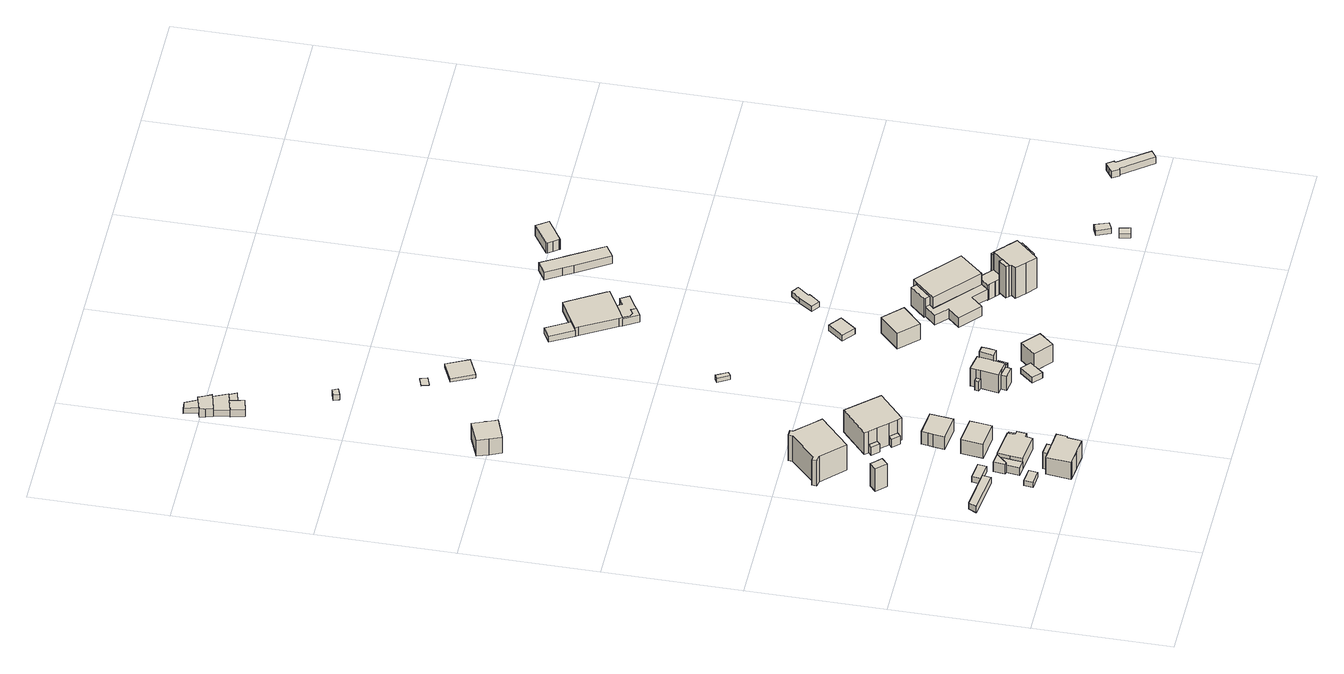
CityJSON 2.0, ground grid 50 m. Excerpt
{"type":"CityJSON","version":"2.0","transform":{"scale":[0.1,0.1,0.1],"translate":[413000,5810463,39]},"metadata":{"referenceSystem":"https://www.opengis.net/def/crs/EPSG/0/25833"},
"CityObjects":{
"building1":{"type":"Building","attributes":{"Gemeindeschluessel":"11000009","BezugspunktDach":"2200","function":"31001_2463","measuredHeight":2.83,"storeysAboveGround":1},"address":[{"country":"Germany","locality":"Berlin","thoroughfareNumber":"8 (1)","thoroughfareName":"Grenzbergeweg"}],"geometry":[{"type":"Solid","lod":"1","boundaries":[[[[0,1,2,3,4]],[[5,6,7,8,9]],[[5,9,4,3]],[[6,5,3,2]],[[7,6,2,1]],[[8,7,1,0]],[[9,8,0,4]]]]}]},
"building2":{"type":"Building","attributes":{"Gemeindeschluessel":"11000009","BezugspunktDach":"2200","function":"31001_2463","measuredHeight":2.18,"storeysAboveGround":1},"address":[{"country":"Germany","locality":"Berlin","thoroughfareNumber":"10 (2)","thoroughfareName":"Grenzbergeweg"}],"geometry":[{"type":"Solid","lod":"1","boundaries":[[[[10,11,12,13]],[[14,15,16,17]],[[14,17,13,12]],[[15,14,12,11]],[[16,15,11,10]],[[17,16,10,13]]]]}]},
"building3":{"type":"Building","attributes":{"Gemeindeschluessel":"11000009","BezugspunktDach":"2200","function":"31001_2000","measuredHeight":10.21,"storeysAboveGround":1},"address":[{"country":"Germany","locality":"Berlin","thoroughfareNumber":"5 (1)","thoroughfareName":"Schönblicker Straße"}],"geometry":[{"type":"Solid","lod":"1","boundaries":[[[[18,19,20,21,22]],[[23,24,25,26,27]],[[23,27,22,21]],[[24,23,21,20]],[[25,24,20,19]],[[26,25,19,18]],[[27,26,18,22]]]]}]},
"building4":{"type":"Building","attributes":{"Gemeindeschluessel":"11000009","BezugspunktDach":"2200","function":"31001_2000","measuredHeight":2.65,"storeysAboveGround":1},"address":[{"country":"Germany","locality":"Berlin","thoroughfareNumber":"6 (1)","thoroughfareName":"Grenzbergeweg"}],"geometry":[{"type":"Solid","lod":"1","boundaries":[[[[1,28,29,30,2]],[[31,32,33,34,35]],[[31,35,2,30]],[[32,31,30,29]],[[33,32,29,28]],[[34,33,28,1]],[[35,34,1,2]]]]}]},
"building5":{"type":"Building","attributes":{"Gemeindeschluessel":"11000009","function":"51009_1610"},"address":[{"country":"Germany","locality":"Berlin"}],"children":["building5-1","building5-2"]},
"building5-1":{"type":"BuildingPart","attributes":{"BezugspunktDach":"2200","measuredHeight":3.35,"storeysAboveGround":0},"parents":["building5"],"geometry":[{"type":"Solid","lod":"1","boundaries":[[[[36,37,38,39]],[[40,41,42,43]],[[40,43,39,38]],[[42,41,37,36]],[[43,42,36,39]],[[40,38,37,41]]]]}]},
"building5-2":{"type":"BuildingPart","attributes":{"BezugspunktDach":"2200","measuredHeight":4.23,"storeysAboveGround":0},"parents":["building5"],"geometry":[{"type":"Solid","lod":"1","boundaries":[[[[44,45,46,47]],[[48,41,40,49]],[[48,49,47,46]],[[41,48,46,45]],[[40,41,45,44],[40,38,37,41]],[[49,40,44,47]],[[38,40,41,37]]]]}]},
"building6":{"type":"Building","attributes":{"Gemeindeschluessel":"11000009","function":"31001_1010"},"address":[{"country":"Germany","locality":"Berlin","thoroughfareNumber":"10","thoroughfareName":"Grenzbergeweg"}],"children":["building6-1","building6-2"]},
"building6-1":{"type":"BuildingPart","attributes":{"BezugspunktDach":"2200","measuredHeight":8.8,"storeysAboveGround":2},"parents":["building6"],"geometry":[{"type":"MultiSurface","lod":"1","boundaries":[[[50,51,52,53,54,55,56,57,58,59,60]],[[61,62,63,64,65,66,67,68,69,70,71]],[[61,71,60,59]],[[62,61,59,58]],[[72,73,58,57]],[[62,74,62,63]],[[75,72,63,64,63,57,56]],[[65,64,56,55]],[[66,65,55,54]],[[67,66,54,53]],[[68,67,53,52]],[[69,68,52,51]],[[70,69,51,50]],[[71,70,50,60]],[[63,62,74,73,72]],[[64,63,72,75]]]}]},
"building6-2":{"type":"BuildingPart","attributes":{"BezugspunktDach":"2200","measuredHeight":7.38,"storeysAboveGround":2},"parents":["building6"],"geometry":[{"type":"MultiSurface","lod":"1","boundaries":[[[75,76,77,73]],[[78,79,64,62]],[[78,62,73,77]],[[79,78,77,76]],[[64,79,76,75]],[[62,63,72,73,80]],[[64,75,72,81,63]]]}]},
"building7":{"type":"Building","attributes":{"Gemeindeschluessel":"11000009","BezugspunktDach":"2200","function":"31001_1010","measuredHeight":5.48,"storeysAboveGround":1},"address":[{"country":"Germany","locality":"Berlin","thoroughfareNumber":"8","thoroughfareName":"Grenzbergeweg"}],"geometry":[{"type":"Solid","lod":"1","boundaries":[[[[82,83,84,85,86,87,88,89,90,91]],[[92,41,93,94,95,96,97,98,99,42]],[[92,42,91,90]],[[41,92,90,89]],[[93,41,89,88]],[[94,93,88,87]],[[95,94,87,86]],[[96,95,86,85]],[[97,96,85,84]],[[98,97,84,83]],[[99,98,83,82]],[[42,99,82,91]]]]}]},
"building8":{"type":"Building","attributes":{"Gemeindeschluessel":"11000009","function":"31001_1010"},"address":[{"country":"Germany","locality":"Berlin","thoroughfareNumber":"34","thoroughfareName":"Erknerstraße"},{"country":"Germany","locality":"Berlin","thoroughfareNumber":"1","thoroughfareName":"Schönblicker Straße"}],"children":["building8-1","building8-2"]},
"building8-1":{"type":"BuildingPart","attributes":{"BezugspunktDach":"2200","measuredHeight":11.48,"storeysAboveGround":2},"parents":["building8"],"geometry":[{"type":"MultiSurface","lod":"1","boundaries":[[[100,101,102,103,104,105,106,107,108,109,110]],[[111,112,113,114,115,116,117,118,119,120,121]],[[111,121,110,109]],[[112,111,109,108]],[[113,112,108,107]],[[114,113,107,106]],[[115,114,106,105]],[[116,115,105,104]],[[117,116,104,103]],[[118,117,122,103,102],[123,124,125,122]],[[119,118,102,101]],[[120,119,101,100]],[[121,120,100,110]],[[125,124,123,122]]]}]},
"building8-2":{"type":"BuildingPart","attributes":{"BezugspunktDach":"2200","measuredHeight":6.03,"storeysAboveGround":2},"parents":["building8"],"geometry":[{"type":"Solid","lod":"1","boundaries":[[[[125,126,127,122]],[[128,129,124,123]],[[128,123,122,127]],[[129,128,127,126]],[[124,129,126,125]],[[124,125,122,123]]]]}]},
"building9":{"type":"Building","attributes":{"Gemeindeschluessel":"11000009","BezugspunktDach":"2200","function":"31001_1010","measuredHeight":7.63,"storeysAboveGround":1},"address":[{"country":"Germany","locality":"Berlin","thoroughfareNumber":"6","thoroughfareName":"Grenzbergeweg"}],"geometry":[{"type":"Solid","lod":"1","boundaries":[[[[130,131,132,133,134]],[[135,136,137,138,139]],[[135,139,134,133]],[[136,135,133,132]],[[137,136,132,131]],[[138,137,131,130]],[[139,138,130,134]]]]}]},
"building10":{"type":"Building","attributes":{"Gemeindeschluessel":"11000009","BezugspunktDach":"2200","function":"51009_1610","measuredHeight":3.62,"storeysAboveGround":0},"address":[{"country":"Germany","locality":"Berlin"}],"geometry":[{"type":"Solid","lod":"1","boundaries":[[[[140,141,142,143]],[[144,145,146,147]],[[144,147,143,142]],[[145,144,142,141]],[[146,145,141,140]],[[147,146,140,143]]]]}]},
"building11":{"type":"Building","attributes":{"Gemeindeschluessel":"11000009","BezugspunktDach":"2200","function":"51009_1610","measuredHeight":3.87,"storeysAboveGround":0},"address":[{"country":"Germany","locality":"Berlin"}],"geometry":[{"type":"Solid","lod":"1","boundaries":[[[[148,149,150,151]],[[152,153,154,155]],[[152,155,151,150]],[[153,152,150,149]],[[154,153,149,148]],[[155,154,148,151]]]]}]},
"building12":{"type":"Building","attributes":{"Gemeindeschluessel":"11000009","BezugspunktDach":"2200","function":"51009_1610","measuredHeight":3.77,"storeysAboveGround":0},"address":[{"country":"Germany","locality":"Berlin"}],"geometry":[{"type":"Solid","lod":"1","boundaries":[[[[156,157,158,159]],[[160,161,162,163]],[[160,163,159,158]],[[161,160,158,157]],[[162,161,157,156]],[[163,162,156,159]]]]}]},
"building13":{"type":"Building","attributes":{"Gemeindeschluessel":"11000009","BezugspunktDach":"2200","function":"31001_1010","measuredHeight":7.72,"storeysAboveGround":2},"address":[{"country":"Germany","locality":"Berlin","thoroughfareNumber":"4","thoroughfareName":"Grenzbergeweg"}],"geometry":[{"type":"Solid","lod":"1","boundaries":[[[[164,165,166,167,168,169,170]],[[171,172,173,174,175,176,177]],[[171,177,170,169]],[[172,171,169,168]],[[173,172,168,167]],[[174,173,167,166]],[[175,174,166,165]],[[176,175,165,164]],[[177,176,164,170]]]]}]},
"building14":{"type":"Building","attributes":{"Gemeindeschluessel":"11000009","BezugspunktDach":"2200","function":"31001_1010","measuredHeight":9.81,"storeysAboveGround":2},"address":[{"country":"Germany","locality":"Berlin","thoroughfareNumber":"36","thoroughfareName":"Erknerstraße"}],"geometry":[{"type":"Solid","lod":"1","boundaries":[[[[178,179,180,181,182,183,184,185]],[[186,187,188,189,190,191,192,193]],[[186,193,185,184]],[[187,186,184,183]],[[188,187,183,182]],[[189,188,182,181]],[[190,189,181,180]],[[191,190,180,179]],[[192,191,179,178]],[[193,192,178,185]]]]}]},
"building15":{"type":"Building","attributes":{"Gemeindeschluessel":"11000009","function":"31001_1010"},"address":[{"country":"Germany","locality":"Berlin","thoroughfareNumber":"23","thoroughfareName":"Erknerstraße"}],"children":["building15-1","building15-2"]},
"building15-1":{"type":"BuildingPart","attributes":{"BezugspunktDach":"2200","measuredHeight":10.18,"storeysAboveGround":2},"parents":["building15"],"geometry":[{"type":"MultiSurface","lod":"1","boundaries":[[[194,195,196,197,198,199,200,201]],[[202,203,204,205,206,207,208,209]],[[202,209,201,200]],[[210,211,212,203,202,200,199]],[[213,210,199,198]],[[214,215,216,213,204,217,218,205,219,205,204,198,197]],[[206,205,197,196]],[[207,206,196,195]],[[208,207,195,194]],[[209,208,194,201]],[[203,212,211,210]],[[204,203,210,213]],[[219,205,218,215,214]],[[218,217,216,215]],[[217,204,213,216]]]}]},
"building15-2":{"type":"BuildingPart","attributes":{"BezugspunktDach":"2200","measuredHeight":4.5,"storeysAboveGround":2},"parents":["building15"],"geometry":[{"type":"MultiSurface","lod":"1","boundaries":[[[216,215,214,220,221,222,223,211]],[[224,225,226,227,205,218,217,212]],[[224,212,211,223]],[[225,224,223,222]],[[226,225,222,221]],[[227,226,221,220]],[[205,227,220,214]],[[218,205,214,215]],[[217,218,215,216]],[[212,203,210,211]],[[204,213,210,203]],[[217,216,213,228,204]]]}]},
"building16":{"type":"Building","attributes":{"Gemeindeschluessel":"11000009","BezugspunktDach":"2200","function":"51009_1610","measuredHeight":4.16,"storeysAboveGround":0},"address":[{"country":"Germany","locality":"Berlin"}],"geometry":[{"type":"Solid","lod":"1","boundaries":[[[[229,230,231,232]],[[233,234,235,236]],[[233,236,232,231]],[[234,233,231,230]],[[235,234,230,229]],[[236,235,229,232]]]]}]},
"building17":{"type":"Building","attributes":{"Gemeindeschluessel":"11000009","function":"31001_1010"},"address":[{"country":"Germany","locality":"Berlin","thoroughfareNumber":"5","thoroughfareName":"Grenzbergeweg"}],"children":["building17-1","building17-2"]},
"building17-1":{"type":"BuildingPart","attributes":{"BezugspunktDach":"2200","measuredHeight":9.85,"storeysAboveGround":2},"parents":["building17"],"geometry":[{"type":"MultiSurface","lod":"1","boundaries":[[[237,238,239,240,241,242,243,244,245,246,247]],[[235,234,248,249,250,251,252,253,254,255,256]],[[235,256,247,246]],[[234,235,246,245]],[[248,234,245,244]],[[249,248,244,243]],[[250,249,243,242]],[[251,250,242,241]],[[252,251,241,240]],[[253,252,240,239]],[[254,253,239,238]],[[257,258,238,237]],[[255,254,259,260]],[[256,255,260,261,262,257,237,247]],[[260,259,258,257]],[[257,262,261,260]]]}]},
"building17-2":{"type":"BuildingPart","attributes":{"BezugspunktDach":"2200","measuredHeight":6.36,"storeysAboveGround":2},"parents":["building17"],"geometry":[{"type":"MultiSurface","lod":"1","boundaries":[[[263,258,262,264]],[[261,259,265,266]],[[261,266,264,262]],[[265,259,258,263]],[[266,265,263,264]],[[267,259,260,257,258]],[[261,262,257,260]]]}]},
"building18":{"type":"Building","attributes":{"Gemeindeschluessel":"11000009","BezugspunktDach":"2200","function":"31001_2000","measuredHeight":6.37,"storeysAboveGround":1},"address":[{"country":"Germany","locality":"Berlin","thoroughfareNumber":"5 (2)","thoroughfareName":"Grenzbergeweg"}],"geometry":[{"type":"Solid","lod":"1","boundaries":[[[[268,269,270,258]],[[271,272,273,259]],[[271,259,258,270]],[[272,271,270,269]],[[273,272,269,268]],[[259,273,268,258]]]]}]},
"building19":{"type":"Building","attributes":{"Gemeindeschluessel":"11000009","BezugspunktDach":"2200","function":"31001_2463","measuredHeight":2.44,"storeysAboveGround":1},"address":[{"country":"Germany","locality":"Berlin","thoroughfareNumber":"40 (1)","thoroughfareName":"Erknerstraße"}],"geometry":[{"type":"Solid","lod":"1","boundaries":[[[[274,275,276,277,278]],[[279,280,281,282,283]],[[279,283,278,277]],[[280,279,277,276]],[[281,280,276,275]],[[282,281,275,274]],[[283,282,274,278]]]]}]},
"building20":{"type":"Building","attributes":{"Gemeindeschluessel":"11000009","BezugspunktDach":"2200","function":"31001_2000","measuredHeight":11.53,"storeysAboveGround":1},"address":[{"country":"Germany","locality":"Berlin","thoroughfareNumber":"5 (1)","thoroughfareName":"Grenzbergeweg"}],"geometry":[{"type":"Solid","lod":"1","boundaries":[[[[284,285,286,287,288]],[[251,289,290,291,252]],[[251,252,288,287]],[[289,251,287,286]],[[290,289,286,285]],[[291,290,285,284]],[[252,291,284,288]]]]}]},
"building21":{"type":"Building","attributes":{"Gemeindeschluessel":"11000009","BezugspunktDach":"2200","function":"31001_1010","measuredHeight":3.54,"storeysAboveGround":1},"address":[{"country":"Germany","locality":"Berlin","thoroughfareNumber":"15 (1)","thoroughfareName":"Erknerstraße"}],"geometry":[{"type":"Solid","lod":"1","boundaries":[[[[292,293,294,295]],[[296,297,298,299]],[[296,299,295,294]],[[297,296,294,293]],[[298,297,293,292]],[[299,298,292,295]]]]}]},
"building22":{"type":"Building","attributes":{"Gemeindeschluessel":"11000009","BezugspunktDach":"2200","function":"31001_1010","measuredHeight":8.88,"storeysAboveGround":2},"address":[{"country":"Germany","locality":"Berlin","thoroughfareNumber":"40","thoroughfareName":"Erknerstraße"}],"geometry":[{"type":"Solid","lod":"1","boundaries":[[[[300,301,302,303]],[[304,305,306,281]],[[304,281,303,302]],[[305,304,302,301]],[[306,305,301,300]],[[281,306,300,303]]]]}]},
"building23":{"type":"Building","attributes":{"Gemeindeschluessel":"11000009","BezugspunktDach":"2200","function":"31001_2412","measuredHeight":1.78,"storeysAboveGround":1},"address":[{"country":"Germany","locality":"Berlin","thoroughfareNumber":"35","thoroughfareName":"Erknerstraße"}],"geometry":[{"type":"Solid","lod":"1","boundaries":[[[[307,308,309,310]],[[311,312,313,314]],[[311,314,310,309]],[[312,311,309,308]],[[313,312,308,307]],[[314,313,307,310]]]]}]},
"building24":{"type":"Building","attributes":{"Gemeindeschluessel":"11000009","function":"31001_2000"},"address":[{"country":"Germany","locality":"Berlin","thoroughfareNumber":"13 (1)","thoroughfareName":"Erknerstraße"}],"children":["building24-1","building24-2","building24-3"]},
"building24-1":{"type":"BuildingPart","attributes":{"BezugspunktDach":"2200","measuredHeight":4.56,"storeysAboveGround":2},"parents":["building24"],"geometry":[{"type":"MultiSurface","lod":"1","boundaries":[[[315,316,317,318,319,320]],[[321,322,323,324,325,326]],[[327,328,329,321,330,321,326,320,319]],[[322,321,319,318]],[[323,322,318,317]],[[331,332,317,316]],[[324,323,333,334]],[[325,324,316,315]],[[326,325,315,320]],[[330,321,329,328,327]],[[334,333,332,331]]]}]},
"building24-2":{"type":"BuildingPart","attributes":{"BezugspunktDach":"2200","measuredHeight":2.79,"storeysAboveGround":2},"parents":["building24"],"geometry":[{"type":"Solid","lod":"1","boundaries":[[[[295,294,335,332,331]],[[333,336,337,338,334]],[[336,333,332,335]],[[337,336,335,294]],[[338,337,294,295]],[[334,338,295,331]],[[333,334,331,332]]]]}]},
"building24-3":{"type":"BuildingPart","attributes":{"BezugspunktDach":"2200","measuredHeight":3.06,"storeysAboveGround":2},"parents":["building24"],"geometry":[{"type":"Solid","lod":"1","boundaries":[[[[328,327,339,340]],[[341,321,329,342]],[[341,342,340,339]],[[321,341,339,327]],[[342,329,328,340]],[[329,321,327,328]]]]}]},
"building25":{"type":"Building","attributes":{"Gemeindeschluessel":"11000009","BezugspunktDach":"2200","function":"31001_2000","measuredHeight":2.93,"storeysAboveGround":1},"address":[{"country":"Germany","locality":"Berlin","thoroughfareNumber":"15 (2)","thoroughfareName":"Erknerstraße"}],"geometry":[{"type":"Solid","lod":"1","boundaries":[[[[343,344,345,346]],[[336,347,348,337]],[[336,337,346,345]],[[347,336,345,344]],[[348,347,344,343]],[[337,348,343,346]]]]}]},
"building26":{"type":"Building","attributes":{"Gemeindeschluessel":"11000009","BezugspunktDach":"2200","function":"31001_2000","measuredHeight":2.62,"storeysAboveGround":1},"address":[{"country":"Germany","locality":"Berlin","thoroughfareNumber":"19 (2)","thoroughfareName":"Erknerstraße"}],"geometry":[{"type":"Solid","lod":"1","boundaries":[[[[349,350,351,352,353]],[[354,355,356,357,358]],[[354,358,353,352]],[[355,354,352,351]],[[356,355,351,350]],[[357,356,350,349]],[[358,357,349,353]]]]}]},
"building27":{"type":"Building","attributes":{"Gemeindeschluessel":"11000009","BezugspunktDach":"2200","function":"31001_1010","measuredHeight":0.064,"storeysAboveGround":1},"address":[{"country":"Germany","locality":"Berlin","thoroughfareNumber":"21 (1)","thoroughfareName":"Erknerstraße"}],"geometry":[{"type":"Solid","lod":"1","boundaries":[[[[359,360,361,362]],[[363,364,365,366]],[[363,366,362,361]],[[364,363,361,360]],[[365,364,360,359]],[[366,365,359,362]]]]}]},
"building28":{"type":"Building","attributes":{"Gemeindeschluessel":"11000009","BezugspunktDach":"2200","function":"31001_2000","measuredHeight":1.55,"storeysAboveGround":1},"address":[{"country":"Germany","locality":"Berlin","thoroughfareNumber":"23 (1)","thoroughfareName":"Erknerstraße"}],"geometry":[{"type":"Solid","lod":"1","boundaries":[[[[367,368,369,370]],[[371,372,373,374]],[[371,374,370,369]],[[372,371,369,368]],[[373,372,368,367]],[[374,373,367,370]]]]}]},
"building29":{"type":"Building","attributes":{"Gemeindeschluessel":"11000009","BezugspunktDach":"2200","function":"31001_1010","measuredHeight":9.97,"storeysAboveGround":2},"address":[{"country":"Germany","locality":"Berlin","thoroughfareNumber":"37","thoroughfareName":"Erknerstraße"}],"geometry":[{"type":"Solid","lod":"1","boundaries":[[[[375,376,377,378,379]],[[380,381,382,383,384]],[[380,384,379,378]],[[381,380,378,377]],[[382,381,377,376]],[[383,382,376,375]],[[384,383,375,379]]]]}]},
"building30":{"type":"Building","attributes":{"Gemeindeschluessel":"11000009","BezugspunktDach":"2200","function":"31001_2463","measuredHeight":2.47,"storeysAboveGround":1},"address":[{"country":"Germany","locality":"Berlin","thoroughfareNumber":"37 (1)","thoroughfareName":"Erknerstraße"}],"geometry":[{"type":"Solid","lod":"1","boundaries":[[[[385,386,387,388]],[[389,390,391,392]],[[389,392,388,387]],[[390,389,387,386]],[[391,390,386,385]],[[392,391,385,388]]]]}]},
"building31":{"type":"Building","attributes":{"Gemeindeschluessel":"11000009","BezugspunktDach":"2200","function":"31001_2000","measuredHeight":2.61,"storeysAboveGround":1},"address":[{"country":"Germany","locality":"Berlin","thoroughfareNumber":"31 (2)","thoroughfareName":"Erknerstraße"}],"geometry":[{"type":"Solid","lod":"1","boundaries":[[[[393,394,395,396]],[[397,398,399,400]],[[397,400,396,395]],[[398,397,395,394]],[[399,398,394,393]],[[400,399,393,396]]]]}]},
"building32":{"type":"Building","attributes":{"Gemeindeschluessel":"11000009","BezugspunktDach":"2200","function":"51009_1610","measuredHeight":3.23,"storeysAboveGround":0},"address":[{"country":"Germany","locality":"Berlin"}],"geometry":[{"type":"Solid","lod":"1","boundaries":[[[[401,402,403,404,405,406,407]],[[408,409,410,411,412,413,414]],[[408,414,407,406]],[[409,408,406,405]],[[410,409,405,404]],[[411,410,404,403]],[[412,411,403,402]],[[413,412,402,401]],[[414,413,401,407]]]]}]},
"building33":{"type":"Building","attributes":{"Gemeindeschluessel":"11000009","function":"31001_1010"},"address":[{"country":"Germany","locality":"Berlin","thoroughfareNumber":"39","thoroughfareName":"Erknerstraße"}],"children":["building33-1","building33-2","building33-3"]},
"building33-1":{"type":"BuildingPart","attributes":{"BezugspunktDach":"2200","measuredHeight":10.38,"storeysAboveGround":2},"parents":["building33"],"geometry":[{"type":"MultiSurface","lod":"1","boundaries":[[[415,416,417,418,419,420]],[[421,422,423,424,425,426]],[[427,428,429,421,426,430,431,432,433,420,419]],[[422,421,419,418]],[[423,422,418,417]],[[424,423,417,416]],[[425,424,416,415]],[[434,433,435,436,430,426,425,415,420]],[[433,432,431,430]],[[421,429,428,427]],[[430,436,435,433,434]]]}]},
"building33-2":{"type":"BuildingPart","attributes":{"BezugspunktDach":"2200","measuredHeight":4.41,"storeysAboveGround":2},"parents":["building33"],"geometry":[{"type":"Solid","lod":"1","boundaries":[[[[437,438,439,440,441,435,433,432,442,443]],[[444,431,430,436,445,446,447,448,449,450]],[[444,450,443,442]],[[445,436,435,441]],[[446,445,441,440]],[[447,446,440,439]],[[448,447,439,438]],[[449,448,438,437]],[[450,449,437,443]],[[431,444,442,432]],[[430,431,432,433]],[[436,430,433,435]]]]}]},
"building33-3":{"type":"BuildingPart","attributes":{"BezugspunktDach":"2200","measuredHeight":8.22,"storeysAboveGround":2},"parents":["building33"],"geometry":[{"type":"MultiSurface","lod":"1","boundaries":[[[451,428,427,452,453]],[[454,421,429,455,456]],[[454,456,453,452]],[[421,454,452,427]],[[442,432,431,444,455,429,428,451]],[[456,455,451,453]],[[429,421,427,428]],[[444,431,432,442]]]}]},
"building34":{"type":"Building","attributes":{"name":"S-Bf. Wilhelmshagen","Gemeindeschluessel":"11000009","BezugspunktDach":"2200","function":"31001_3095","measuredHeight":4,"storeysAboveGround":1},"address":[{"country":"Germany","locality":"Berlin","thoroughfareNumber":"31","thoroughfareName":"Erknerstraße"}],"geometry":[{"type":"Solid","lod":"1","boundaries":[[[[457,458,459,460,461,462,463,464,465,466,467]],[[398,468,469,470,471,472,408,414,473,474,399]],[[398,399,467,466]],[[468,398,466,465]],[[469,468,465,464]],[[470,469,464,463]],[[471,470,463,462]],[[472,471,462,461]],[[408,472,461,460]],[[414,408,460,459]],[[473,414,459,458]],[[474,473,458,457]],[[399,474,457,467]]]]}]},
"building35":{"type":"Building","attributes":{"Gemeindeschluessel":"11000009","BezugspunktDach":"2200","function":"31001_2000","measuredHeight":3.21,"storeysAboveGround":1},"address":[{"country":"Germany","locality":"Berlin","thoroughfareNumber":"31 (1)","thoroughfareName":"Erknerstraße"}],"geometry":[{"type":"Solid","lod":"1","boundaries":[[[[405,404,403,402,475,476,477,478,479,406]],[[480,481,482,483,484,412,411,410,409,408]],[[480,408,406,479]],[[481,480,479,478]],[[482,481,478,477]],[[483,482,477,476]],[[484,483,476,475]],[[412,484,475,402]],[[411,412,402,403]],[[410,411,403,404]],[[409,410,404,405]],[[408,409,405,406]]]]}]},
"building36":{"type":"Building","attributes":{"Gemeindeschluessel":"11000009","BezugspunktDach":"2200","function":"31001_1010","measuredHeight":7.38,"storeysAboveGround":1},"address":[{"country":"Germany","locality":"Berlin","thoroughfareNumber":"41 (1)","thoroughfareName":"Erknerstraße"}],"geometry":[{"type":"Solid","lod":"1","boundaries":[[[[485,486,487,488,489,490,491,492,493,494]],[[495,496,497,498,499,500,501,502,503,504]],[[495,504,494,493]],[[496,495,493,492]],[[497,496,492,491]],[[498,497,491,490]],[[499,498,490,489]],[[500,499,489,488]],[[501,500,488,487]],[[502,501,487,486]],[[503,502,486,485]],[[504,503,485,494]]]]}]},
"building37":{"type":"Building","attributes":{"Gemeindeschluessel":"11000009","BezugspunktDach":"2200","function":"31001_2000","measuredHeight":2.17,"storeysAboveGround":1},"address":[{"country":"Germany","locality":"Berlin","thoroughfareNumber":"37 (2)","thoroughfareName":"Erknerstraße"}],"geometry":[{"type":"Solid","lod":"1","boundaries":[[[[505,506,507,508,509,510,511,512]],[[513,514,515,516,517,518,519,520]],[[513,520,512,511]],[[514,513,511,510]],[[515,514,510,509]],[[516,515,509,508]],[[517,516,508,507]],[[518,517,507,506]],[[519,518,506,505]],[[520,519,505,512]]]]}]},
"building38":{"type":"Building","attributes":{"Gemeindeschluessel":"11000009","function":"31001_1010"},"address":[{"country":"Germany","locality":"Berlin","thoroughfareNumber":"41","thoroughfareName":"Erknerstraße"}],"children":["building38-1","building38-2","building38-3","building38-4"]},
"building38-1":{"type":"BuildingPart","attributes":{"BezugspunktDach":"2200","measuredHeight":17.31,"storeysAboveGround":2},"parents":["building38"],"geometry":[{"type":"MultiSurface","lod":"1","boundaries":[[[521,522,523,524,525,526,527,528,529,530,531]],[[532,533,534,535,536,537,538,539,540,541,542]],[[532,542,531,530]],[[533,532,530,529]],[[535,534,528,527]],[[543,544,527,526]],[[537,536,526,525]],[[538,537,525,524]],[[539,545,546,538,524,523]],[[540,539,523,522]],[[541,540,522,521]],[[542,541,521,531]],[[534,533,529,528]],[[536,535,544,543]],[[538,546,545,539]]]}]},
"building38-2":{"type":"BuildingPart","attributes":{"BezugspunktDach":"2200","measuredHeight":11.6,"storeysAboveGround":2},"parents":["building38"],"geometry":[{"type":"Solid","lod":"1","boundaries":[[[[547,548,546,545]],[[538,549,550,539]],[[549,538,546,548]],[[550,549,548,547]],[[539,550,547,545]],[[538,539,545,546]]]]}]},
"building38-3":{"type":"BuildingPart","attributes":{"BezugspunktDach":"2200","measuredHeight":12.31,"storeysAboveGround":2},"parents":["building38"],"geometry":[{"type":"Solid","lod":"1","boundaries":[[[[543,551,552,544]],[[553,554,536,535]],[[553,535,544,552]],[[554,553,552,551]],[[536,554,551,543]],[[535,536,543,544]]]]}]},
"building38-4":{"type":"BuildingPart","attributes":{"BezugspunktDach":"2200","measuredHeight":14.1,"storeysAboveGround":2},"parents":["building38"],"geometry":[{"type":"MultiSurface","lod":"1","boundaries":[[[555,556,557,558]],[[559,534,533,560]],[[559,560,558,557]],[[534,559,557,556]],[[529,528,556,555]],[[560,533,555,558]],[[533,534,528,529]]]}]},
"building39":{"type":"Building","attributes":{"Gemeindeschluessel":"11000009","BezugspunktDach":"2200","function":"31001_2463","measuredHeight":2.4,"storeysAboveGround":1},"address":[{"country":"Germany","locality":"Berlin","thoroughfareNumber":"47 (3)","thoroughfareName":"Erknerstraße"}],"geometry":[{"type":"Solid","lod":"1","boundaries":[[[[561,562,563,564]],[[565,566,567,568]],[[565,568,564,563]],[[566,565,563,562]],[[567,566,562,561]],[[568,567,561,564]]]]}]},
"building40":{"type":"Building","attributes":{"Gemeindeschluessel":"11000009","BezugspunktDach":"2200","function":"31001_3090","measuredHeight":3.39,"storeysAboveGround":1},"address":[{"country":"Germany","locality":"Berlin","thoroughfareNumber":"31 (3)","thoroughfareName":"Erknerstraße"}],"geometry":[{"type":"Solid","lod":"1","boundaries":[[[[569,570,571,572,573,574,575,576]],[[577,578,579,580,581,582,583,584]],[[577,584,576,575]],[[578,577,575,574]],[[579,578,574,573]],[[580,579,573,572]],[[581,580,572,571]],[[582,581,571,570]],[[583,582,570,569]],[[584,583,569,576]]]]}]},
"building41":{"type":"Building","attributes":{"Gemeindeschluessel":"11000009","BezugspunktDach":"2200","function":"31001_2463","measuredHeight":2.18,"storeysAboveGround":1},"address":[{"country":"Germany","locality":"Berlin","thoroughfareNumber":"47 (4)","thoroughfareName":"Erknerstraße"}],"geometry":[{"type":"Solid","lod":"1","boundaries":[[[[585,586,587,588]],[[589,590,591,592]],[[589,592,588,587]],[[590,589,587,586]],[[591,590,586,585]],[[592,591,585,588]]]]}]},
"building42":{"type":"Building","attributes":{"Gemeindeschluessel":"11000009","BezugspunktDach":"2200","function":"31001_2000","measuredHeight":5.67,"storeysAboveGround":1},"address":[{"country":"Germany","locality":"Berlin","thoroughfareNumber":"31 (4)","thoroughfareName":"Erknerstraße"}],"geometry":[{"type":"Solid","lod":"1","boundaries":[[[[593,594,595,596,597,598,599,600]],[[601,602,603,604,605,606,607,608]],[[601,608,600,599]],[[602,601,599,598]],[[603,602,598,597]],[[604,603,597,596]],[[605,604,596,595]],[[606,605,595,594]],[[607,606,594,593]],[[608,607,593,600]]]]}]},
"building43":{"type":"Building","attributes":{"Gemeindeschluessel":"11000009","BezugspunktDach":"2200","function":"31001_1010","measuredHeight":3.74,"storeysAboveGround":1},"address":[{"country":"Germany","locality":"Berlin","thoroughfareNumber":"47 (1)","thoroughfareName":"Erknerstraße"}],"geometry":[{"type":"Solid","lod":"1","boundaries":[[[[609,610,611,612,613,614,615,616,617,618,619]],[[620,621,622,623,624,625,626,627,628,629,630]],[[620,630,619,618]],[[621,620,618,617]],[[622,621,617,616]],[[623,622,616,615]],[[624,623,615,614]],[[625,624,614,613]],[[626,625,613,612]],[[627,626,612,611]],[[628,627,611,610]],[[629,628,610,609]],[[630,629,609,619]]]]}]}
},
"vertices":[
[210,279,37],[213,312,37],[197,313,37],[64,328,37],[50,299,37],[64,328,9],[197,313,9],[213,312,9],[210,279,9],[50,299,9],
[272,129,32],[276,162,32],[220,168,32],[216,134,32],[220,168,10],[276,162,10],[272,129,10],[216,134,10],
[127,625,110],[150,648,110],[125,673,110],[117,682,110],[93,660,110],[117,682,8],[125,673,8],[150,648,8],[127,625,8],[93,660,8],
[263,306,37],[266,338,37],[201,345,37],[201,345,11],[266,338,11],[263,306,11],[213,312,11],[197,313,11],
[301,187,44],[312,279,44],[274,239,44],[268,191,44],[274,239,10],[312,279,10],[301,187,10],[268,191,10],
[274,239,53],[312,279,53],[271,284,53],[266,241,53],[271,284,10],[266,241,10],
[285,14,88],[340,8,88],[399,2,88],[405,54,88],[412,54,88],[416,93,88],[360,99,88],[350,100,88],[316,103,88],[291,106,88],[281,14,88],[291,106,11],[316,103,11],[350,100,11],[360,99,11],[416,93,11],[412,54,11],[405,54,11],[399,2,11],[340,8,11],[285,14,11],[281,14,11],[350,100,85],[316,103,85],[316,103,48],[360,99,85],
[362,116,85],[318,121,85],[318,121,11],[362,116,11],[316,103,50],[350,100,50],
[412,175,59],[416,200,59],[432,199,59],[434,218,59],[436,236,59],[420,238,59],[422,265,59],[312,279,59],[306,233,59],[301,187,59],[306,233,10],[422,265,10],[420,238,10],[436,236,10],[434,218,10],[432,199,10],[416,200,10],[412,175,10],
[102,858,124],[181,777,124],[296,885,124],[268,915,124],[216,970,124],[215,982,124],[191,983,124],[189,968,124],[97,878,124],[81,879,124],[80,861,124],[81,879,9],[97,878,9],[189,968,9],[191,983,9],[215,982,9],[216,970,9],[268,915,9],[296,885,9],[181,777,9],[102,858,9],[80,861,9],[268,915,65],[268,915,10],[296,885,10],[296,885,65],
[319,907,65],[291,935,65],[291,935,10],[319,907,10],
[432,320,74],[437,360,74],[441,400,74],[340,412,74],[331,331,74],[340,412,11],[441,400,11],[437,360,11],[432,320,11],[331,331,11],
[294,685,46],[307,696,46],[284,722,46],[271,710,46],[284,722,10],[307,696,10],[294,685,10],[271,710,10],
[436,236,50],[438,263,50],[422,265,50],[420,238,50],[422,265,12],[438,263,12],[436,236,12],[420,238,12],
[348,624,48],[361,636,48],[338,661,48],[325,649,48],[338,661,11],[361,636,11],[348,624,11],[325,649,11],
[448,458,67],[453,501,67],[458,543,67],[363,553,67],[359,528,67],[356,511,67],[350,470,67],[356,511,11],[359,528,11],[363,553,11],[458,543,11],[453,501,11],[448,458,11],[350,470,11],
[284,722,107],[307,696,107],[338,661,107],[361,636,107],[373,623,107],[475,715,107],[375,827,107],[272,735,107],[375,827,9],[475,715,9],[373,623,9],[361,636,9],[338,661,9],[307,696,9],[284,722,9],[272,735,9],
[23,1992,78],[40,1950,78],[126,1982,78],[118,2003,78],[109,2025,78],[108,2028,78],[92,2068,78],[7,2034,78],[92,2068,7],[108,2028,7],[109,2025,7],[118,2003,7],[126,1982,7],[40,1950,7],[23,1992,7],[7,2034,7],[108,2028,49],[102,2044,49],[102,2044,7],[109,2025,49],[118,2003,49],[116,2007,49],[110,2023,49],[110,2023,7],[116,2007,7],[118,2003,47],
[142,2012,49],[134,2033,49],[127,2049,49],[126,2053,49],[126,2053,7],[127,2049,7],[134,2033,7],[142,2012,7],[109,2025,17],
[684,411,55],[687,427,55],[672,429,55],[669,414,55],[672,429,13],[687,427,13],[684,411,13],[669,414,13],
[704,341,94],[736,335,94],[742,368,94],[744,377,94],[753,429,94],[754,436,94],[722,442,94],[690,448,94],[687,427,94],[684,411,94],[672,346,94],[690,448,13],[722,442,13],[754,436,13],[753,429,13],[744,377,13],[742,368,13],[736,335,13],[704,341,13],[672,346,13],[704,341,78],[736,335,78],[736,335,14],[704,341,14],[693,343,14],[693,343,78],
[733,314,78],[689,321,78],[733,314,14],[689,321,14],[736,335,67],
[759,332,78],[764,365,78],[742,368,78],[742,368,14],[764,365,14],[759,332,14],
[780,214,36],[809,249,36],[822,264,36],[790,292,36],[748,243,36],[790,292,11],[822,264,11],[809,249,11],[780,214,11],[748,243,11],
[771,373,117],[775,399,117],[778,425,117],[753,429,117],[744,377,117],[778,425,13],[775,399,13],[771,373,13],
[50,2848,43],[97,2860,43],[85,2911,43],[38,2899,43],[85,2911,12],[97,2860,12],[50,2848,12],[38,2899,12],
[870,196,90],[916,250,90],[856,303,90],[809,249,90],[856,303,11],[916,250,11],[870,196,11],
[568,1261,26],[583,1270,26],[559,1312,26],[544,1303,26],[559,1312,8],[583,1270,8],[568,1261,8],[544,1303,8],
[19,2979,51],[25,2955,51],[95,2972,51],[84,2995,51],[73,3018,51],[13,3002,51],[73,3018,14],[84,2995,14],[95,2972,14],[25,2955,14],[19,2979,14],[13,3002,14],[73,3018,38],[35,3008,38],[35,3008,14],[73,3018,29],[25,2955,43],[95,2972,43],[95,2972,15],[25,2955,15],
[119,2920,43],[119,2920,15],[85,2911,15],[38,2899,15],
[51,3062,38],[21,3058,38],[51,3062,14],[21,3058,14],
[92,2882,40],[133,2893,40],[119,2920,40],[85,2911,40],[133,2893,15],[92,2882,15],
[204,2550,30],[232,2560,30],[228,2570,30],[224,2580,30],[197,2571,30],[224,2580,7],[228,2570,7],[232,2560,7],[204,2550,7],[197,2571,7],
[338,2264,8],[374,2276,8],[365,2302,8],[330,2290,8],[365,2302,7],[374,2276,7],[338,2264,7],[330,2290,7],
[406,2116,23],[478,2149,23],[440,2230,23],[367,2196,23],[440,2230,8],[478,2149,8],[406,2116,8],[367,2196,8],
[894,663,83],[966,734,83],[934,767,83],[901,800,83],[831,730,83],[901,800,12],[934,767,12],[966,734,12],[894,663,12],[831,730,12],
[881,888,35],[925,945,35],[880,980,35],[836,924,35],[880,980,10],[925,945,10],[881,888,10],[836,924,10],
[677,1822,41],[718,1846,41],[669,1930,41],[629,1906,41],[669,1930,15],[718,1846,15],[677,1822,15],[629,1906,15],
[792,1620,47],[824,1639,47],[814,1656,47],[796,1646,47],[781,1652,47],[767,1678,47],[761,1674,47],[767,1678,15],[781,1652,15],[796,1646,15],[814,1656,15],[824,1639,15],[792,1620,15],[761,1674,15],
[1172,505,100],[1185,518,100],[1250,591,100],[1097,727,100],[1085,714,100],[1018,642,100],[1085,714,7],[1097,727,7],[1250,591,7],[1185,518,7],[1172,505,7],[1018,642,7],[1085,714,89],[1033,658,89],[1033,658,7],[1018,642,8],[1033,658,8],[1033,658,52],[1018,642,52],[1018,642,48],[1172,505,52],[1172,505,8],
[1025,590,52],[986,547,52],[1060,481,52],[1099,524,52],[1149,479,52],[1020,670,52],[982,630,52],[1020,670,8],[1149,479,8],[1099,524,8],[1060,481,8],[986,547,8],[1025,590,8],[982,630,8],
[1020,670,89],[1068,730,89],[1016,673,89],[1068,730,7],[1020,670,7],[1016,673,7],
[683,1811,53],[755,1685,53],[761,1674,53],[767,1678,53],[782,1686,53],[886,1744,53],[880,1755,53],[805,1880,53],[798,1891,53],[718,1846,53],[677,1822,53],[798,1891,15],[805,1880,15],[880,1755,15],[886,1744,15],[782,1686,15],[755,1685,15],[683,1811,15],
[835,1646,47],[882,1674,47],[863,1705,47],[835,1691,47],[824,1710,47],[824,1710,15],[835,1691,15],[863,1705,15],[882,1674,15],[835,1646,15],
[1154,474,71],[1173,458,71],[1175,457,71],[1187,446,71],[1198,437,71],[1233,475,71],[1209,497,71],[1185,518,71],[1172,505,71],[1149,479,71],[1172,505,3],[1185,518,3],[1209,497,3],[1233,475,3],[1198,437,3],[1187,446,3],[1175,457,3],[1173,458,3],[1154,474,3],[1149,479,3],
[997,1035,31],[1028,1075,31],[1026,1076,31],[1024,1077,31],[1058,1121,31],[1031,1138,31],[1001,1104,31],[968,1056,31],[1001,1104,9],[1031,1138,9],[1058,1121,9],[1024,1077,9],[1026,1076,9],[1028,1075,9],[997,1035,9],[968,1056,9],
[1199,355,151],[1233,324,151],[1262,356,151],[1308,407,151],[1275,437,151],[1270,441,151],[1233,475,151],[1198,437,151],[1172,408,151],[1180,402,151],[1166,387,151],[1180,402,13],[1172,408,13],[1198,437,13],[1233,475,13],[1270,441,13],[1275,437,13],[1308,407,13],[1262,356,13],[1233,324,13],[1199,355,13],[1166,387,13],[1270,441,136],[1233,475,136],[1262,356,129],[1308,407,129],
[1276,342,129],[1323,393,129],[1323,393,13],[1276,342,13],
[1279,452,136],[1242,485,136],[1242,485,13],[1279,452,13],
[1172,408,154],[1198,437,154],[1187,446,154],[1161,419,154],[1187,446,13],[1161,419,13],
[1554,60,33],[1581,66,33],[1572,105,33],[1546,99,33],[1572,105,12],[1581,66,12],[1554,60,12],[1546,99,12],
[973,1926,53],[995,1890,53],[1068,1771,53],[1114,1800,53],[1041,1919,53],[1019,1955,53],[985,2012,53],[938,1983,53],[985,2012,19],[1019,1955,19],[1041,1919,19],[1114,1800,19],[1068,1771,19],[995,1890,19],[973,1926,19],[938,1983,19],
[1563,130,34],[1592,144,34],[1572,194,34],[1542,181,34],[1572,194,12],[1592,144,12],[1563,130,12],[1542,181,12],
[1095,2002,51],[1106,1985,51],[1119,1967,51],[1120,1964,51],[1206,2018,51],[1190,2040,51],[1175,2062,51],[1092,2007,51],[1175,2062,6],[1190,2040,6],[1206,2018,6],[1120,1964,6],[1119,1967,6],[1106,1985,6],[1095,2002,6],[1092,2007,6],
[1864,161,41],[1869,164,41],[1951,52,41],[1965,62,41],[1978,72,41],[1896,184,41],[1902,188,41],[1885,212,41],[1879,208,41],[1865,198,41],[1848,185,41],[1865,198,11],[1879,208,11],[1885,212,11],[1902,188,11],[1896,184,11],[1978,72,11],[1965,62,11],[1951,52,11],[1869,164,11],[1864,161,11],[1848,185,11]
]}
